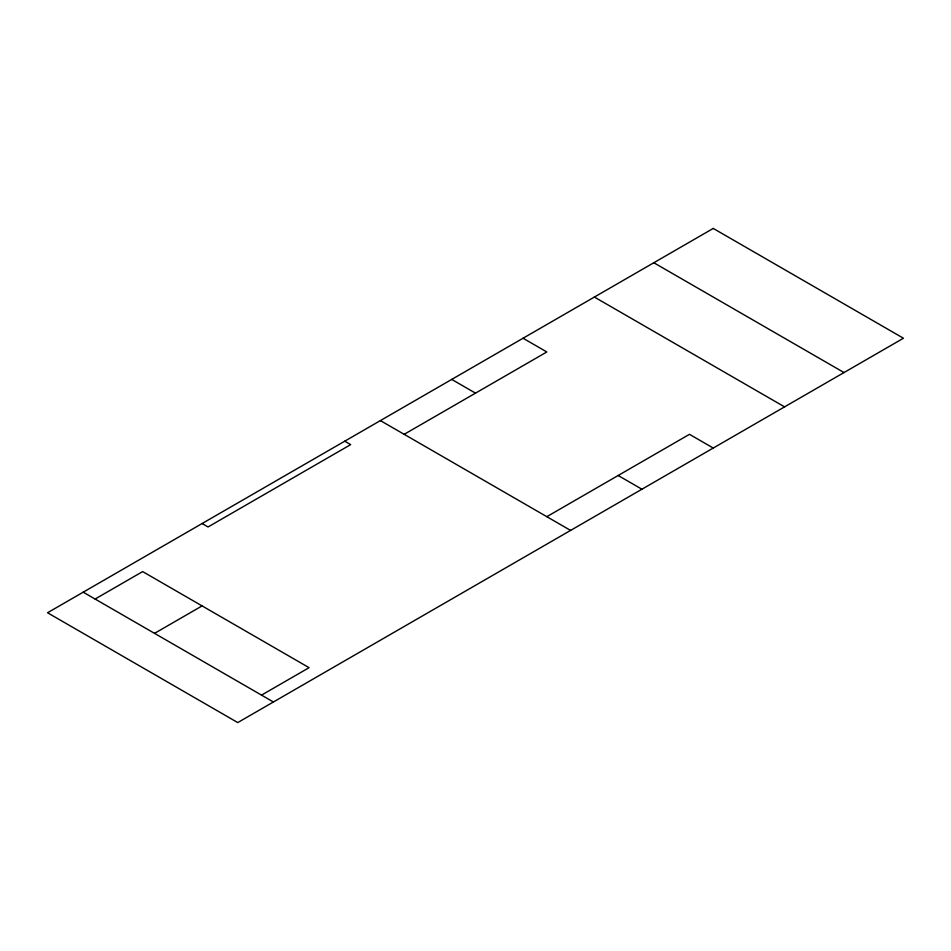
<?xml version="1.0" encoding="UTF-8"?>
<svg xmlns="http://www.w3.org/2000/svg" width="951" height="951" viewBox="0 0 951 951"><rect width="100%" height="100%" fill="white"/><g stroke="black" fill="none" stroke-linecap="round" stroke-linejoin="round"><path stroke-width="1.43" d="M95.1 599.035L142.65 571.587L309.075 667.673L261.525 695.122M404.175 434.322L546.825 351.965L523.05 338.235M154.537 633.354L202.088 605.906M546.825 516.678L689.475 434.322L713.25 448.052M653.812 262.738L844.012 372.554M594.375 297.057L784.575 406.873M451.725 379.413L475.5 393.143M618.15 475.5L641.925 489.23M380.4 420.592L570.6 530.408M344.738 441.181L350.681 444.616L208.031 526.973L202.088 523.537M83.212 592.176L273.412 701.981M713.25 228.43L47.55 612.765L237.75 722.57L903.45 338.235L713.25 228.43"/></g></svg>
